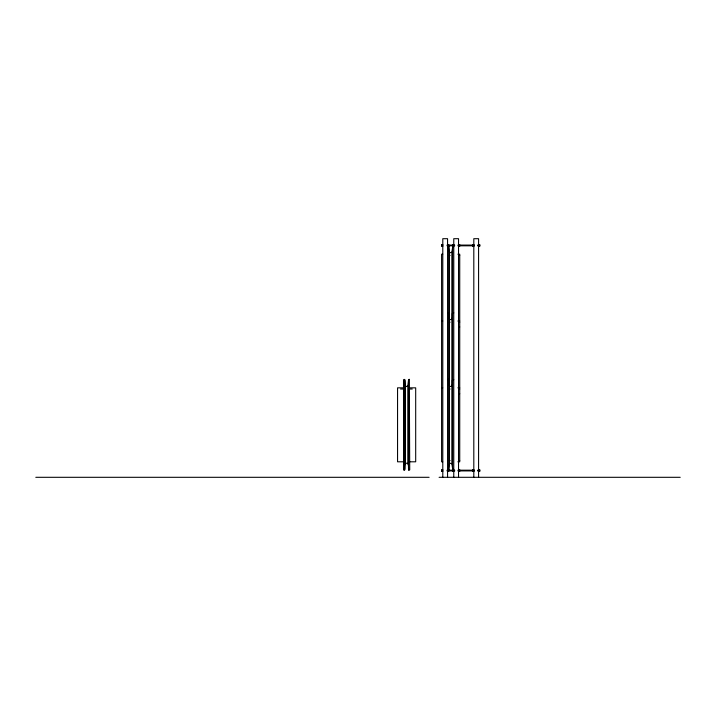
<?xml version="1.0" encoding="UTF-8"?>
<svg xmlns="http://www.w3.org/2000/svg" width="716" height="716" viewBox="0 0 716 716"><rect width="100%" height="100%" fill="white"/><g stroke="black" fill="none" stroke-linecap="round" stroke-linejoin="round"><path stroke-width="1.07" d="M407.816 385.861L408.55 379.704L409.292 379.265L409.722 469.938C407.001 472.479 410.42 462.035 406.026 463.234C403.788 463.852 406.07 471.916 403.555 470.027L403.52 379.704C406.822 377.225 403.251 389.576 407.816 385.861L407.816 463.834M405.435 463.834L405.435 385.861M452.888 470.322L451.85 463.78L451.859 252.166L452.888 245.678M448.637 470.161L449.469 463.78L449.469 252.175L448.637 245.839M451.859 252.22L450.069 252.766L449.478 252.22M449.469 463.78L450.069 463.234L451.85 463.78M447.563 312.883C450.847 310.574 446.882 320.956 451.259 319.587C453.783 318.844 450.838 310.807 453.765 312.883M447.563 379.704C450.847 377.395 446.874 387.795 451.259 386.407C453.801 385.736 450.838 377.618 453.765 379.704M442.792 244.612L441.593 244.612L441.593 246.286L442.792 246.286M447.563 244.612L448.753 244.612L448.753 471.388L447.563 471.388M453.765 244.612L452.575 244.612L452.575 471.388L453.765 471.388M458.535 244.612L459.735 244.612L459.735 246.286L458.535 246.286M473.804 244.612L472.614 244.612L472.614 246.286L473.804 246.286M478.583 244.612L479.774 244.612L479.774 246.286L478.583 246.286M441.593 245.105L442.792 245.105M447.053 245.087L454.687 245.087M457.954 245.087L474.323 245.087M477.59 245.087L479.774 245.105M441.593 245.794L442.792 245.794M447.053 245.803L454.687 245.803M457.954 245.803L474.323 245.803M477.59 245.803L479.774 245.794M447.563 246.286L448.753 246.286M452.575 246.286L453.765 246.286M442.721 254.198L441.602 254.198L441.593 461.802L442.712 461.802M457.864 254.198L459.735 254.198L459.735 461.802L457.864 461.802M449.424 255.388L450.113 255.388M459.046 255.388L459.735 255.388M441.602 321.019L442.721 321.019M457.864 321.019L459.735 321.019M449.424 322.209L450.113 322.209M459.046 322.209L459.735 322.209M459.046 326.97L459.735 326.97M403.52 387.839L397.559 387.839L397.559 461.802L403.52 461.802M409.722 387.839L415.692 387.839L415.692 461.802L409.722 461.802M441.593 387.839L442.712 387.839M457.864 387.839L459.735 387.839M400.539 389.03L404.182 389.03M409.507 389.03L412.255 389.03M449.424 389.03L450.113 389.03M459.046 389.03L459.735 389.03M459.046 393.791L459.735 393.791M449.424 460.612L450.113 460.612M459.046 460.612L459.735 460.612M442.792 469.714L441.593 469.714L441.593 471.388L442.792 471.388M447.563 469.714L448.753 469.714M452.575 469.714L453.765 469.714M458.535 469.714L459.735 469.714L459.735 471.388L458.535 471.388M473.804 469.714L472.614 469.714L472.614 471.388L473.804 471.388M478.583 469.714L479.774 469.714L479.774 471.388L478.583 471.388M441.593 470.206L442.792 470.206M447.053 470.197L454.687 470.197M457.954 470.197L474.323 470.197M477.59 470.197L479.774 470.206M441.593 470.895L442.792 470.895M447.053 470.913L454.687 470.913M457.954 470.913L474.323 470.913M477.59 470.913L479.774 470.895M35.8 477.303L429.108 477.303M439.096 477.303L680.2 477.303M478.583 477.303L478.583 238.696L473.804 238.696L473.804 477.303M458.535 477.303L458.535 238.696L453.765 238.696L453.765 477.303M447.563 477.303L447.563 238.696L442.792 238.696L442.792 477.303M408.55 379.722L408.55 469.929M404.701 379.722L404.701 469.929"/></g></svg>
